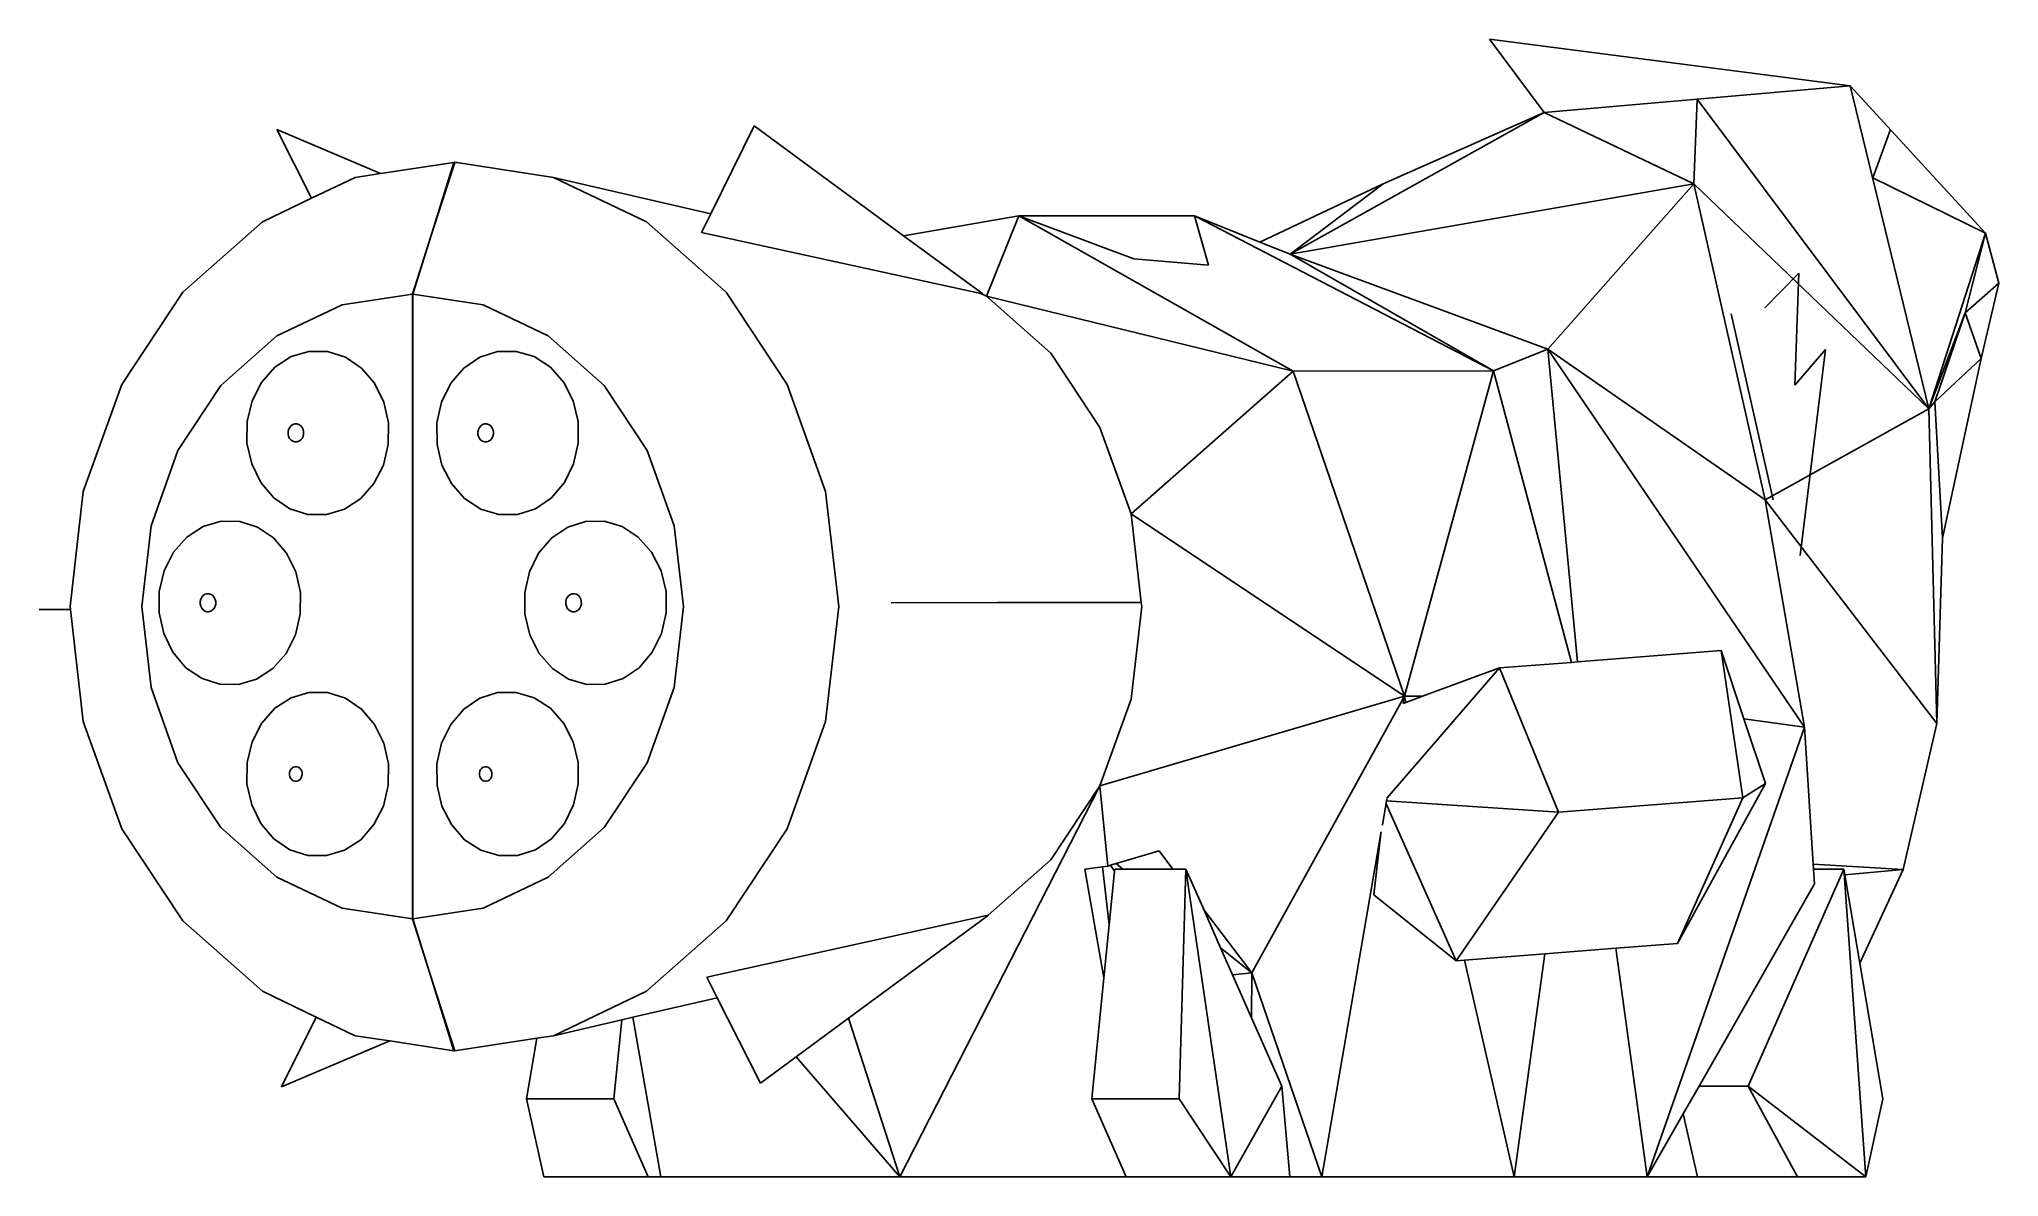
# Model space of a CAD drawing. Extents: x -852 to 625, y -429 to 429.
import ezdxf

# ---------------------------------------------------------------- set-up
doc = ezdxf.new("R2010")
doc.units = 0
doc.header["$MEASUREMENT"] = 0
doc.layers.get('0').update_dxf_attribs({"linetype": 'CONTINUOUS'})

msp = doc.modelspace()

# ---------------------------------------------------------------- linework, layer by layer
for p, q in [((282.1, 373.4), (241, 428.6)), ((241, 428.6), (512.9, 393.4)), ((282.1, 373.4), (512.9, 393.4)), ((282.1, 373.4), (512.9, 393.4)), ((397.5, 383.4), (512.9, 393.4)), ((572, 150.1), (512.9, 393.4)), ((512.9, 393.4), (614.7, 282.5)), ((90.9, 266.5), (282.1, 373.4)), ((161, 319.7), (282.1, 373.4)), ((282.1, 373.4), (397.5, 383.4)), ((394.9, 319.7), (282.1, 373.4)), ((397.5, 383.4), (394.9, 319.7)), ((572, 150.1), (397.5, 383.4)), ((-672.8, 360.6), (-646.7, 308.7)), ((-594.6, 327.4), (-672.8, 360.6)), ((-313, 363.4), (-345.8, 297)), ((-200.5, 280.5), (-313, 363.4)), ((529.8, 324.1), (543.1, 360.5)), ((-594.6, 327.4), (-613.7, 324.5)), ((-539.4, 335.8), (-594.6, 327.4)), ((-539.4, 335.8), (-556.9, 279.2)), ((-538.7, 335.8), (-556.9, 279.2)), ((-539.3, 335.9), (-539.4, 335.8)), ((-539.3, 335.9), (-539, 335.9)), ((-538.6, 335.9), (-539, 335.9)), ((-538.6, 335.9), (-538.7, 335.8)), ((-538.7, 335.8), (-538.6, 335.8)), ((-537.2, 335.6), (-538.6, 335.9)), ((-538.6, 335.8), (-538.6, 335.9)), ((-538.6, 335.8), (-537.2, 335.6)), ((-537.2, 335.6), (-464.3, 324.5)), ((-613.7, 324.5), (-646.7, 308.7)), ((-464.3, 324.5), (-394.3, 291.1)), ((-345.8, 297), (-464.3, 324.5)), ((161, 319.7), (68, 275.7)), ((90.9, 266.5), (394.9, 319.7)), ((90.9, 266.5), (161, 319.7)), ((394.9, 319.7), (284.9, 195.1)), ((394.9, 319.7), (572, 150.1)), ((394.9, 319.7), (448.8, 81.4)), ((614.7, 282.5), (529.8, 324.1)), ((-646.7, 308.7), (-683.6, 291.1)), ((-345.8, 297), (-352.7, 283)), ((-200.5, 280.5), (-113.7, 295.6)), ((-113.7, 295.6), (-138.1, 234.9)), ((93, 178.4), (-113.7, 295.6)), ((-113.7, 295.6), (-27, 263.1)), ((-113.7, 295.6), (18.8, 295.6)), ((244, 178.7), (18.8, 295.6)), ((29.3, 258.4), (18.8, 295.6)), ((18.8, 295.6), (68, 275.7)), ((-683.6, 291.1), (-743.6, 237.9)), ((-394.3, 291.1), (-334.3, 237.9)), ((-352.7, 283), (-142.3, 237)), ((614.7, 282.5), (572, 150.1)), ((614.7, 282.5), (599.4, 222.3)), ((624.8, 244.8), (614.7, 282.5)), ((624.8, 244.8), (614.7, 282.5)), ((-556.9, 279.2), (-570.7, 236.5)), ((-556.9, 279.2), (-570.2, 236.5)), ((-140.9, 236.7), (-200.5, 280.5)), ((68, 275.7), (90.9, 266.5)), ((90.9, 266.5), (244, 178.7)), ((284.9, 195.1), (90.9, 266.5)), ((-27, 263.1), (29.3, 258.4)), ((448.5, 226.3), (474.2, 252.2)), ((474.2, 252.2), (471.2, 167.9)), ((-743.6, 237.9), (-789.7, 168.5)), ((-570.7, 236.5), (-623.5, 228.5)), ((-570.7, 236.5), (-570.7, -234.3)), ((-570.2, 236.5), (-570.2, -234.3)), ((-570.2, 236.5), (-517.4, 228.5)), ((-334.3, 237.9), (-288.2, 168.5)), ((-142.3, 237), (-138.1, 234.9)), ((-142.3, 237), (-140.9, 236.7)), ((624.8, 244.8), (599.4, 222.3)), ((624.8, 244.8), (611.4, 188.1)), ((-623.5, 228.5), (-672.7, 205)), ((-517.4, 228.5), (-468.3, 205)), ((-138.1, 234.9), (-89.6, 192)), ((-138.1, 234.9), (93, 178.4)), ((423.1, 221.6), (454.8, 81.4)), ((599.4, 222.3), (572, 150.1)), ((576.7, 155.4), (599.4, 222.3)), ((611.4, 188.1), (599.4, 222.3)), ((-672.7, 205), (-714.9, 167.6)), ((-648.6, 193.4), (-662.1, 189.4)), ((-634.6, 193.3), (-648.6, 193.4)), ((-621, 189), (-634.6, 193.3)), ((-519.9, 189), (-506.4, 193.3)), ((-506.4, 193.3), (-492.4, 193.4)), ((-492.4, 193.4), (-478.8, 189.4)), ((-468.3, 205), (-426.1, 167.6)), ((-89.6, 192), (-52.5, 136.1)), ((284.9, 195.1), (244, 178.7)), ((478.3, -89.9), (284.9, 195.1)), ((284.9, 195.1), (448.8, 81.4)), ((307.3, -40.6), (284.9, 195.1)), ((471.2, 167.9), (494.2, 194.8)), ((494.2, 194.8), (475.2, 39.5)), ((-674.3, 181.4), (-684.3, 170)), ((-662.1, 189.4), (-674.3, 181.4)), ((-609, 180.8), (-621, 189)), ((-599.1, 169.3), (-609, 180.8)), ((-541.8, 169.3), (-532, 180.8)), ((-532, 180.8), (-519.9, 189)), ((-478.8, 189.4), (-466.6, 181.4)), ((-466.6, 181.4), (-456.6, 170)), ((-29.1, 71), (93, 178.4)), ((244, 178.7), (93, 178.4)), ((177, -66.5), (93, 178.4)), ((244, 178.7), (177, -66.5)), ((302.9, -41), (244, 178.7)), ((576.7, 155.4), (611.4, 188.1)), ((582.5, 52.7), (611.4, 188.1)), ((-789.7, 168.5), (-818.7, 87.8)), ((-714.9, 167.6), (-747.3, 118.8)), ((-684.3, 170), (-691.4, 156.1)), ((-592.2, 155.2), (-599.1, 169.3)), ((-548.7, 155.2), (-541.8, 169.3)), ((-456.6, 170), (-449.5, 156.1)), ((-426.1, 167.6), (-393.7, 118.8)), ((-288.2, 168.5), (-259.3, 87.8)), ((-691.4, 156.1), (-695.2, 140.5)), ((-588.7, 139.5), (-592.2, 155.2)), ((-552.3, 139.5), (-548.7, 155.2)), ((-449.5, 156.1), (-445.8, 140.5)), ((448.8, 81.4), (572, 150.1)), ((572, 150.1), (576.7, 155.4)), ((572, 150.1), (578, -87)), ((576.7, 155.4), (582.5, 52.7)), ((-695.2, 140.5), (-695.3, 124.3)), ((-663.9, 134.6), (-664.3, 132.9)), ((-663.1, 136.1), (-663.9, 134.6)), ((-662, 137.4), (-663.1, 136.1)), ((-660.7, 138.2), (-662, 137.4)), ((-659.2, 138.7), (-660.7, 138.2)), ((-657.7, 138.7), (-659.2, 138.7)), ((-656.2, 138.2), (-657.7, 138.7)), ((-654.8, 137.3), (-656.2, 138.2)), ((-653.8, 136), (-654.8, 137.3)), ((-653, 134.5), (-653.8, 136)), ((-652.6, 132.8), (-653, 134.5)), ((-588.8, 123.3), (-588.7, 139.5)), ((-552.1, 123.3), (-552.3, 139.5)), ((-521.3, 132.8), (-520.9, 134.5)), ((-520.9, 134.5), (-520.2, 136)), ((-520.2, 136), (-519.1, 137.3)), ((-519.1, 137.3), (-517.8, 138.2)), ((-517.8, 138.2), (-516.3, 138.7)), ((-516.3, 138.7), (-514.7, 138.7)), ((-514.7, 138.7), (-513.2, 138.2)), ((-513.2, 138.2), (-511.9, 137.4)), ((-511.9, 137.4), (-510.8, 136.1)), ((-510.8, 136.1), (-510, 134.6)), ((-510, 134.6), (-509.6, 132.9)), ((-445.8, 140.5), (-445.7, 124.3)), ((-52.5, 136.1), (-29.1, 71)), ((-747.3, 118.8), (-767.6, 62)), ((-695.3, 124.3), (-691.7, 108.6)), ((-664.3, 132.9), (-664.3, 131.1)), ((-664.3, 131.1), (-664, 129.4)), ((-664, 129.4), (-663.2, 127.8)), ((-663.2, 127.8), (-662.1, 126.5)), ((-662.1, 126.5), (-660.8, 125.6)), ((-660.8, 125.6), (-659.3, 125.2)), ((-659.3, 125.2), (-657.8, 125.2)), ((-657.8, 125.2), (-656.3, 125.6)), ((-656.3, 125.6), (-654.9, 126.5)), ((-654.9, 126.5), (-653.8, 127.7)), ((-653.8, 127.7), (-653, 129.3)), ((-653, 129.3), (-652.6, 131)), ((-652.6, 131), (-652.6, 132.8)), ((-592.5, 107.7), (-588.8, 123.3)), ((-548.4, 107.7), (-552.1, 123.3)), ((-521.3, 131), (-521.3, 132.8)), ((-520.9, 129.3), (-521.3, 131)), ((-520.1, 127.7), (-520.9, 129.3)), ((-519, 126.5), (-520.1, 127.7)), ((-517.7, 125.6), (-519, 126.5)), ((-516.2, 125.2), (-517.7, 125.6)), ((-514.6, 125.2), (-516.2, 125.2)), ((-513.2, 125.6), (-514.6, 125.2)), ((-511.8, 126.5), (-513.2, 125.6)), ((-510.8, 127.8), (-511.8, 126.5)), ((-510, 129.4), (-510.8, 127.8)), ((-509.6, 131.1), (-510, 129.4)), ((-509.6, 132.9), (-509.6, 131.1)), ((-445.7, 124.3), (-449.2, 108.6)), ((-393.7, 118.8), (-373.3, 62)), ((-691.7, 108.6), (-684.8, 94.6)), ((-599.6, 93.8), (-592.5, 107.7)), ((-541.3, 93.8), (-548.4, 107.7)), ((-449.2, 108.6), (-456.1, 94.6)), ((-684.8, 94.6), (-675, 83)), ((-609.6, 82.4), (-599.6, 93.8)), ((-531.3, 82.4), (-541.3, 93.8)), ((-456.1, 94.6), (-465.9, 83)), ((-818.7, 87.8), (-828.6, 1.1)), ((-675, 83), (-662.9, 74.8)), ((-662.9, 74.8), (-649.4, 70.5)), ((-635.4, 70.4), (-621.8, 74.5)), ((-621.8, 74.5), (-609.6, 82.4)), ((-519.1, 74.5), (-531.3, 82.4)), ((-505.6, 70.4), (-519.1, 74.5)), ((-478, 74.8), (-491.5, 70.5)), ((-465.9, 83), (-478, 74.8)), ((-259.3, 87.8), (-249.4, 1.1)), ((448.8, 81.4), (478.3, -89.9)), ((448.8, 81.4), (578, -87)), ((-767.6, 62), (-774.6, 1.1)), ((-728.4, 61.4), (-740.6, 53.4)), ((-714.8, 65.5), (-728.4, 61.4)), ((-700.8, 65.3), (-714.8, 65.5)), ((-687.3, 61), (-700.8, 65.3)), ((-675.2, 52.8), (-687.3, 61)), ((-649.4, 70.5), (-635.4, 70.4)), ((-491.5, 70.5), (-505.6, 70.4)), ((-465.7, 52.8), (-453.6, 61)), ((-453.6, 61), (-440.1, 65.3)), ((-440.1, 65.3), (-426.1, 65.5)), ((-426.1, 65.5), (-412.5, 61.4)), ((-412.5, 61.4), (-400.4, 53.4)), ((-373.3, 62), (-366.3, 1.1)), ((177, -66.5), (-29.1, 71)), ((-29.1, 71), (-21.5, 4.1)), ((-740.6, 53.4), (-750.6, 42.1)), ((-665.4, 41.3), (-675.2, 52.8)), ((-475.6, 41.3), (-465.7, 52.8)), ((-400.4, 53.4), (-390.4, 42.1)), ((578, -87), (582.5, 52.7)), ((-750.6, 42.1), (-757.7, 28.1)), ((-658.5, 27.2), (-665.4, 41.3)), ((-482.5, 27.2), (-475.6, 41.3)), ((-390.4, 42.1), (-383.3, 28.1)), ((-757.7, 28.1), (-761.4, 12.5)), ((-654.9, 11.6), (-658.5, 27.2)), ((-486, 11.6), (-482.5, 27.2)), ((-383.3, 28.1), (-379.5, 12.5)), ((-828.6, 1.1), (-828.3, -1.1)), ((-774.6, 1.1), (-767.6, -59.8)), ((-761.4, 12.5), (-761.5, -3.7)), ((-730.2, 6.6), (-730.6, 4.9)), ((-730.6, 4.9), (-730.6, 3.1)), ((-730.6, 3.1), (-730.2, 1.4)), ((-729.4, 8.1), (-730.2, 6.6)), ((-730.2, 1.4), (-729.4, -0.2)), ((-728.3, 9.4), (-729.4, 8.1)), ((-727, 10.3), (-728.3, 9.4)), ((-725.5, 10.7), (-727, 10.3)), ((-723.9, 10.7), (-725.5, 10.7)), ((-722.4, 10.2), (-723.9, 10.7)), ((-721.1, 9.3), (-722.4, 10.2)), ((-720, 8), (-721.1, 9.3)), ((-720.1, -0.3), (-719.3, 1.3)), ((-719.3, 6.5), (-720, 8)), ((-718.9, 4.8), (-719.3, 6.5)), ((-719.3, 1.3), (-718.9, 3)), ((-718.9, 3), (-718.9, 4.8)), ((-655.1, -4.6), (-654.9, 11.6)), ((-485.9, -4.6), (-486, 11.6)), ((-455.1, 4.8), (-454.7, 6.5)), ((-455.1, 3), (-455.1, 4.8)), ((-454.6, 1.3), (-455.1, 3)), ((-454.7, 6.5), (-453.9, 8)), ((-453.9, -0.3), (-454.6, 1.3)), ((-453.9, 8), (-452.8, 9.3)), ((-452.8, 9.3), (-451.5, 10.2)), ((-451.5, 10.2), (-450, 10.7)), ((-450, 10.7), (-448.5, 10.7)), ((-448.5, 10.7), (-447, 10.3)), ((-447, 10.3), (-445.6, 9.4)), ((-445.6, 9.4), (-444.5, 8.1)), ((-444.5, 8.1), (-443.8, 6.6)), ((-443.7, 1.4), (-444.5, -0.2)), ((-443.8, 6.6), (-443.4, 4.9)), ((-443.3, 3.1), (-443.7, 1.4)), ((-443.4, 4.9), (-443.3, 3.1)), ((-379.5, 12.5), (-379.4, -3.7)), ((-366.3, 1.1), (-373.3, -59.8)), ((-249.4, 1.1), (-259.3, -85.5)), ((-129.8, 4.1), (-209.9, 3.8)), ((-209.9, 3.8), (-21.5, 4.1)), ((-21.5, 4.1), (-129.8, 4.1)), ((-21.1, 1.1), (-29.1, -68.8)), ((-21.5, 4.1), (-21.1, 1.1)), ((-21.5, 4.1), (-21.1, 4.1)), ((-851.9, -1.2), (-828.3, -1.1)), ((-828.3, -1.2), (-851.9, -1.2)), ((-828.3, -1.1), (-828.3, -1.2)), ((-828.3, -1.2), (-818.7, -85.5)), ((-761.5, -3.7), (-758, -19.3)), ((-729.4, -0.2), (-728.4, -1.4)), ((-728.4, -1.4), (-727, -2.3)), ((-727, -2.3), (-725.6, -2.8)), ((-725.6, -2.8), (-724, -2.8)), ((-724, -2.8), (-722.5, -2.4)), ((-722.5, -2.4), (-721.2, -1.5)), ((-721.2, -1.5), (-720.1, -0.3)), ((-658.8, -20.2), (-655.1, -4.6)), ((-482.2, -20.2), (-485.9, -4.6)), ((-452.8, -1.5), (-453.9, -0.3)), ((-451.4, -2.4), (-452.8, -1.5)), ((-449.9, -2.8), (-451.4, -2.4)), ((-448.4, -2.8), (-449.9, -2.8)), ((-446.9, -2.3), (-448.4, -2.8)), ((-445.6, -1.4), (-446.9, -2.3)), ((-444.5, -0.2), (-445.6, -1.4)), ((-379.4, -3.7), (-382.9, -19.3)), ((-758, -19.3), (-751.1, -33.4)), ((-665.9, -34.2), (-658.8, -20.2)), ((-475, -34.2), (-482.2, -20.2)), ((-382.9, -19.3), (-389.9, -33.4)), ((-751.1, -33.4), (-741.3, -45)), ((-675.9, -45.5), (-665.9, -34.2)), ((-465.1, -45.5), (-475, -34.2)), ((-389.9, -33.4), (-399.7, -45)), ((248.6, -45.2), (302.9, -41)), ((302.9, -41), (307.3, -40.6)), ((307.3, -40.6), (415.5, -32.1)), ((415.5, -32.1), (432, -143)), ((432.7, -83.6), (415.5, -32.1)), ((-741.3, -45), (-729.2, -53.2)), ((-729.2, -53.2), (-715.7, -57.5)), ((-715.7, -57.5), (-701.6, -57.6)), ((-701.6, -57.6), (-688.1, -53.5)), ((-688.1, -53.5), (-675.9, -45.5)), ((-452.9, -53.5), (-465.1, -45.5)), ((-439.3, -57.6), (-452.9, -53.5)), ((-425.3, -57.5), (-439.3, -57.6)), ((-411.8, -53.2), (-425.3, -57.5)), ((-399.7, -45), (-411.8, -53.2)), ((163.7, -143.2), (248.6, -45.2)), ((190.6, -66.5), (248.6, -45.2)), ((292.9, -153.9), (248.6, -45.2)), ((-767.6, -59.8), (-747.3, -116.6)), ((-662.1, -67.6), (-674.3, -75.6)), ((-648.6, -63.6), (-662.1, -67.6)), ((-634.6, -63.7), (-648.6, -63.6)), ((-621, -68), (-634.6, -63.7)), ((-609, -76.2), (-621, -68)), ((-532, -76.2), (-519.9, -68)), ((-519.9, -68), (-506.4, -63.7)), ((-506.4, -63.7), (-492.4, -63.6)), ((-492.4, -63.6), (-478.8, -67.6)), ((-478.8, -67.6), (-466.6, -75.6)), ((-373.3, -59.8), (-393.7, -116.6)), ((-52.5, -133.9), (177, -66.5)), ((-29.1, -68.8), (-52.5, -133.9)), ((177, -66.5), (61.9, -274.8)), ((175.9, -71.9), (176, -71.9)), ((177, -66.5), (176, -71.9)), ((176, -71.9), (178, -71.1)), ((190.6, -66.5), (177, -66.5)), ((178, -71.1), (177, -66.5)), ((178, -71.1), (190.6, -66.5)), ((-818.7, -85.5), (-789.7, -166.3)), ((-684.3, -87), (-691.4, -100.9)), ((-674.3, -75.6), (-684.3, -87)), ((-599.1, -87.7), (-609, -76.2)), ((-592.2, -101.8), (-599.1, -87.7)), ((-548.7, -101.8), (-541.8, -87.7)), ((-541.8, -87.7), (-532, -76.2)), ((-466.6, -75.6), (-456.6, -87)), ((-456.6, -87), (-449.5, -100.9)), ((-259.3, -85.5), (-288.2, -166.3)), ((432.7, -83.6), (478.3, -89.9)), ((449, -132.2), (432.7, -83.6)), ((578, -87), (552.7, -197)), ((-691.4, -100.9), (-695.2, -116.5)), ((-588.7, -117.5), (-592.2, -101.8)), ((-552.3, -117.5), (-548.7, -101.8)), ((-449.5, -100.9), (-445.8, -116.5)), ((478.3, -89.9), (359.9, -428.6)), ((478.3, -89.9), (485, -193)), ((-747.3, -116.6), (-714.9, -165.3)), ((-695.2, -116.5), (-695.3, -132.7)), ((-588.8, -133.7), (-588.7, -117.5)), ((-552.1, -133.7), (-552.3, -117.5)), ((-445.8, -116.5), (-445.7, -132.7)), ((-393.7, -116.6), (-426.1, -165.3)), ((-695.3, -132.7), (-691.7, -148.4)), ((-662.9, -122.9), (-663.2, -124.3)), ((-663.2, -124.3), (-663.2, -125.8)), ((-663.2, -125.8), (-662.9, -127.2)), ((-662.2, -121.7), (-662.9, -122.9)), ((-662.9, -127.2), (-662.3, -128.4)), ((-662.3, -128.4), (-661.4, -129.4)), ((-661.4, -120.7), (-662.2, -121.7)), ((-660.3, -120), (-661.4, -120.7)), ((-661.4, -129.4), (-660.3, -130.2)), ((-659.1, -119.6), (-660.3, -120)), ((-660.3, -130.2), (-659.1, -130.5)), ((-657.8, -119.6), (-659.1, -119.6)), ((-659.1, -130.5), (-657.9, -130.6)), ((-657.9, -130.6), (-656.7, -130.2)), ((-656.6, -120), (-657.8, -119.6)), ((-656.7, -130.2), (-655.6, -129.5)), ((-655.5, -120.7), (-656.6, -120)), ((-655.6, -129.5), (-654.7, -128.5)), ((-654.7, -121.8), (-655.5, -120.7)), ((-654, -123), (-654.7, -121.8)), ((-654.7, -128.5), (-654.1, -127.2)), ((-654.1, -127.2), (-653.7, -125.8)), ((-653.7, -124.4), (-654, -123)), ((-653.7, -125.8), (-653.7, -124.4)), ((-520.2, -124.4), (-519.9, -123)), ((-520.2, -125.8), (-520.2, -124.4)), ((-519.9, -127.2), (-520.2, -125.8)), ((-519.9, -123), (-519.3, -121.8)), ((-519.2, -128.5), (-519.9, -127.2)), ((-519.3, -121.8), (-518.4, -120.7)), ((-518.3, -129.5), (-519.2, -128.5)), ((-518.4, -120.7), (-517.3, -120)), ((-517.3, -130.2), (-518.3, -129.5)), ((-517.3, -120), (-516.1, -119.6)), ((-516.1, -130.6), (-517.3, -130.2)), ((-516.1, -119.6), (-514.9, -119.6)), ((-514.8, -130.5), (-516.1, -130.6)), ((-514.9, -119.6), (-513.7, -120)), ((-513.6, -130.2), (-514.8, -130.5)), ((-513.7, -120), (-512.6, -120.7)), ((-512.5, -129.4), (-513.6, -130.2)), ((-512.6, -120.7), (-511.7, -121.7)), ((-511.6, -128.4), (-512.5, -129.4)), ((-511.7, -121.7), (-511.1, -122.9)), ((-511, -127.2), (-511.6, -128.4)), ((-511.1, -122.9), (-510.7, -124.3)), ((-510.7, -125.8), (-511, -127.2)), ((-510.7, -124.3), (-510.7, -125.8)), ((-445.7, -132.7), (-449.2, -148.4)), ((449, -132.2), (382.7, -252.8)), ((449, -132.2), (432, -143)), ((-592.5, -149.3), (-588.8, -133.7)), ((-548.4, -149.3), (-552.1, -133.7)), ((-52.5, -133.9), (-203.4, -428.6)), ((-52.5, -133.9), (-89.6, -189.8)), ((-46.5, -194.5), (-52.5, -133.9)), ((163.7, -143.9), (160.3, -163.6)), ((163.1, -147.5), (215.8, -265.8)), ((163.5, -145.2), (292.9, -153.9)), ((432, -143), (292.9, -153.9)), ((432, -143), (382.7, -252.8)), ((-691.7, -148.4), (-684.8, -162.4)), ((-599.6, -163.2), (-592.5, -149.3)), ((-541.3, -163.2), (-548.4, -149.3)), ((-449.2, -148.4), (-456.1, -162.4)), ((215.8, -265.8), (292.9, -153.9)), ((-789.7, -166.3), (-743.6, -235.6)), ((-714.9, -165.3), (-672.7, -202.7)), ((-684.8, -162.4), (-675, -174)), ((-675, -174), (-662.9, -182.2)), ((-621.8, -182.5), (-609.6, -174.6)), ((-609.6, -174.6), (-599.6, -163.2)), ((-531.3, -174.6), (-541.3, -163.2)), ((-519.1, -182.5), (-531.3, -174.6)), ((-465.9, -174), (-478, -182.2)), ((-426.1, -165.3), (-468.3, -202.7)), ((-456.1, -162.4), (-465.9, -174)), ((-288.2, -166.3), (-334.3, -235.6)), ((159.2, -169.8), (114.7, -428.6)), ((153.9, -216.1), (159.2, -169.8)), ((159.2, -169.8), (159.4, -168.6)), ((-662.9, -182.2), (-649.4, -186.5)), ((-649.4, -186.5), (-635.4, -186.6)), ((-635.4, -186.6), (-621.8, -182.5)), ((-505.6, -186.6), (-519.1, -182.5)), ((-491.5, -186.5), (-505.6, -186.6)), ((-478, -182.2), (-491.5, -186.5)), ((-89.6, -189.8), (-136.7, -231.5)), ((-7.9, -183.1), (-40.2, -192.6)), ((-7.9, -183.1), (2.5, -196.7)), ((-672.7, -202.7), (-623.5, -226.3)), ((-468.3, -202.7), (-517.4, -226.3)), ((-50.7, -195.1), (-63.9, -196.8)), ((-49.6, -278.8), (-63.9, -196.8)), ((-46.5, -194.5), (-50.7, -195.1)), ((-50.7, -195.1), (-45.6, -238.7)), ((-44.5, -193.9), (-46.5, -194.5)), ((-41.5, -198.2), (-45.6, -238.7)), ((-40.2, -192.6), (-44.5, -193.9)), ((-41.5, -198.2), (-44.5, -193.9)), ((-41.4, -196.7), (-41.5, -198.2)), ((-35.2, -196.7), (-41.4, -196.7)), ((-35.2, -196.7), (-40.2, -192.6)), ((2.5, -196.7), (-35.2, -196.7)), ((12.3, -196.7), (2.5, -196.7)), ((12.3, -196.7), (7.2, -369.8)), ((12.3, -196.7), (46.1, -428.6)), ((25.9, -227.6), (12.3, -196.7)), ((435.9, -360.3), (508, -196.7)), ((552.7, -197), (485, -193)), ((485, -193), (485.2, -196.7)), ((508, -196.7), (485.2, -196.7)), ((485.2, -196.7), (485.9, -207.8)), ((508, -196.7), (524.5, -428.6)), ((508, -196.7), (508.7, -201)), ((508.7, -201), (552.7, -197)), ((508.7, -201), (520, -267.7)), ((520, -267.7), (552.7, -197)), ((153.9, -216.1), (215.8, -265.8)), ((485.9, -207.8), (398.9, -360.3)), ((-743.6, -235.6), (-683.6, -288.8)), ((-623.5, -226.3), (-570.7, -234.3)), ((-556.9, -277), (-570.7, -234.3)), ((-517.4, -226.3), (-570.2, -234.3)), ((-556.9, -277), (-570.2, -234.3)), ((-334.3, -235.6), (-394.3, -288.8)), ((-348.7, -278.1), (-136.7, -231.5)), ((-138.5, -232.9), (-242, -309.1)), ((-137.4, -232.1), (-138.5, -232.9)), ((-138.1, -232.7), (-138.5, -232.9)), ((-137.4, -232.1), (-138.1, -232.7)), ((-136.5, -231.5), (-137.4, -232.1)), ((-136.7, -231.5), (-136.5, -231.5)), ((25.9, -227.6), (61.9, -274.8)), ((38.4, -256), (25.9, -227.6)), ((-45.6, -238.7), (-49.6, -278.8)), ((61.9, -274.8), (38.4, -256)), ((47.4, -276.4), (38.4, -256)), ((222.3, -265.3), (215.8, -265.8)), ((282.8, -260.6), (222.3, -265.3)), ((259.5, -428.6), (222.3, -265.3)), ((282.8, -260.6), (259.5, -428.6)), ((336.1, -256.4), (282.8, -260.6)), ((382.7, -252.8), (336.1, -256.4)), ((336.1, -256.4), (359.9, -428.6)), ((-539.4, -333.6), (-556.9, -277)), ((-538.7, -333.6), (-556.9, -277)), ((-340.9, -293.7), (-348.7, -278.1)), ((-49.6, -278.8), (-58.7, -369.8)), ((47.4, -276.4), (61.9, -274.8)), ((61.7, -308.7), (47.4, -276.4)), ((61.9, -274.8), (61.7, -308.7)), ((61.9, -274.8), (114.7, -428.6)), ((520, -267.7), (537.4, -369.8)), ((-683.6, -288.8), (-643.1, -308.2)), ((-394.3, -288.8), (-464.3, -322.3)), ((-340.9, -293.7), (-404.5, -308.4)), ((-308.4, -358), (-340.9, -293.7)), ((-669.2, -360.8), (-643.1, -308.2)), ((-643.1, -308.2), (-613.7, -322.3)), ((-404.5, -308.4), (-412.8, -310.3)), ((-383.5, -428.6), (-404.5, -308.4)), ((-242, -309.1), (-281.4, -338.1)), ((-203.4, -428.6), (-242, -309.1)), ((84.4, -360.3), (61.7, -308.7)), ((-613.7, -322.3), (-587.7, -326.2)), ((-476.8, -324.2), (-537.2, -333.4)), ((-476.8, -324.2), (-484.6, -369.8)), ((-464.3, -322.3), (-476.8, -324.2)), ((-412.8, -310.3), (-464.3, -322.3)), ((-412.8, -310.3), (-418.8, -369.8)), ((-587.7, -326.2), (-669.2, -360.8)), ((-587.7, -326.2), (-539.4, -333.6)), ((-539.3, -333.7), (-539.4, -333.6)), ((-539, -333.6), (-539.3, -333.7)), ((-539, -333.6), (-538.6, -333.7)), ((-538.6, -333.6), (-538.7, -333.6)), ((-538.6, -333.7), (-538.7, -333.6)), ((-537.2, -333.4), (-538.6, -333.7)), ((-537.2, -333.4), (-538.6, -333.6)), ((-538.6, -333.7), (-538.6, -333.6)), ((-281.4, -338.1), (-308.4, -358)), ((-281.4, -338.1), (-203.4, -428.6)), ((84.4, -360.3), (46.1, -428.6)), ((84.4, -360.3), (90.6, -428.6)), ((398.9, -360.3), (387, -381.2)), ((435.9, -360.3), (398.9, -360.3)), ((435.9, -360.3), (473, -428.6)), ((435.9, -360.3), (524.5, -428.6)), ((-471.7, -428.6), (-484.6, -369.8)), ((-484.6, -369.8), (-418.8, -369.8)), ((-392.9, -428.6), (-418.8, -369.8)), ((-32.8, -428.6), (-58.7, -369.8)), ((7.2, -369.8), (-58.7, -369.8)), ((46.1, -428.6), (7.2, -369.8)), ((387, -381.2), (359.9, -428.6)), ((387, -381.2), (397.7, -428.6)), ((524.5, -428.6), (537.4, -369.8)), ((-471.7, -428.6), (-392.9, -428.6)), ((-383.5, -428.6), (-392.9, -428.6)), ((-383.5, -428.6), (-203.4, -428.6)), ((-203.4, -428.6), (-32.8, -428.6)), ((-32.8, -428.6), (46.1, -428.6)), ((90.6, -428.6), (46.1, -428.6)), ((114.7, -428.6), (90.6, -428.6)), ((114.7, -428.6), (259.5, -428.6)), ((259.5, -428.6), (359.9, -428.6)), ((397.7, -428.6), (359.9, -428.6)), ((473, -428.6), (397.7, -428.6)), ((473, -428.6), (524.5, -428.6))]:
    msp.add_line(p, q)

doc.saveas('drawing.dxf')
